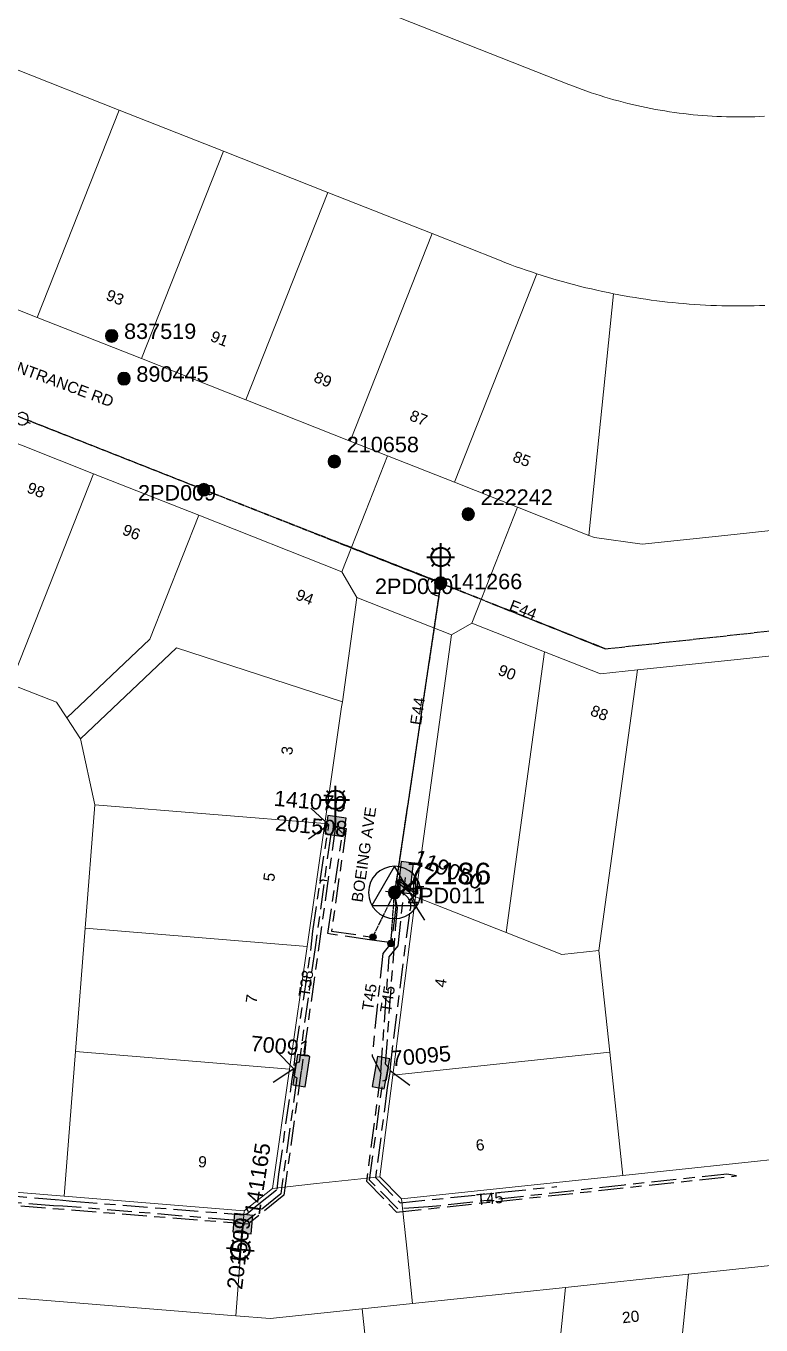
# Model space of a CAD drawing. Header units: metres. Extents: x 267914 to 271639, y 6093026 to 6094842.
# Drawn here: x 271257.8 to 271376.5, y 6093944.5 to 6094154.3 of the extents above; entities that cross this region are included whole.
import ezdxf
from ezdxf.enums import TextEntityAlignment as Align

# ---------------------------------------------------------------- set-up
doc = ezdxf.new("R2010")
doc.units = ezdxf.units.M
doc.linetypes.add('Cable Exist OH', pattern=[1, 1, 0])
doc.linetypes.add('Cable Exist UG', pattern=[8.2, 4, -1.2, 1.8, -1.2])
doc.layers.get('0').update_dxf_attribs({"color": 6})
doc.layers.add('Cadastre Land Parcels_SP_EXT', color=9, linetype='Continuous', lineweight=5)
doc.layers.add('Cadastre Roads_SP_EXT', color=9, linetype='Continuous', lineweight=5)
for name, color, linetype in [('Equip_LV_EXT', 7, 'Continuous'), ('Equip_SP_LV_EXT', 7, 'Continuous'), ('Equip_SP_SL_EXT', 7, 'Continuous'), ('Mains_HV_EXT', 7, 'Continuous'), ('Mains_LV_EXT', 7, 'Continuous'), ('Mains_SL_EXT', 7, 'Continuous'), ('Sub_SP_TR_HV_LV_EXT', 7, 'Continuous'), ('SupportsOH_SP_TR_HV_LV_SL_EXT', 7, 'Continuous'), ('SupportsUG_SP_LV_EXT', 7, 'Continuous'), ('SupportsUG_SP_LV_SL_EXT', 7, 'Continuous'), ('Trench_SP_EXT', 7, 'Continuous')]:
    doc.layers.add(name, color=color, linetype=linetype)
doc.layers.get('0').freeze()
doc.styles.add('COLUMN_LABEL', font='arial.ttf')
doc.styles.add('iecARIAL', font='arial.ttf', dxfattribs={"height": 2})
doc.styles.add('POLE_LABEL', font='arial.ttf')
doc.styles.get("Standard").update_dxf_attribs({"font": 'arial.ttf'})

# ---------------------------------------------------------------- blocks, each defined once
blk = doc.blocks.new('SUB_POLE_EXT')
blk.add_wipeout([(0, 4.22), (0.42, 4.2), (0.83, 4.14), (1.21, 4.05), (1.62, 3.9), (1.99, 3.72), (2.35, 3.51), (2.68, 3.26), (2.99, 2.99), (3.28, 2.66), (3.52, 2.34), (3.76, 1.92), (3.9, 1.62), (4.04, 1.23), (4.18, 0.63), (4.22, 0), (4.18, -0.61), (4.06, -1.15), (3.9, -1.62), (3.58, -2.24), (3.22, -2.73), (2.97, -3.01), (2.68, -3.26), (2.36, -3.5), (2, -3.72), (1.64, -3.89), (1.25, -4.03), (0.82, -4.14), (0.42, -4.2), (0, -4.22), (-0.41, -4.2), (-0.8, -4.15), (-1.21, -4.05), (-1.62, -3.9), (-1.99, -3.73), (-2.35, -3.51), (-2.68, -3.26), (-2.96, -3.02), (-3.23, -2.72), (-3.51, -2.35), (-3.71, -2.01), (-3.91, -1.6), (-4.05, -1.21), (-4.16, -0.76), (-4.22, -0.14), (-4.21, 0.39), (-4.14, 0.83), (-4.03, 1.27), (-3.9, 1.63), (-3.71, 2.02), (-3.5, 2.37), (-3.28, 2.67), (-2.99, 2.99), (-2.68, 3.27), (-2.33, 3.52), (-1.98, 3.73), (-1.63, 3.9), (-1.2, 4.05), (-0.78, 4.15), (-0.4, 4.21)])
blk.add_line((2.16, 0.48), (2.16, 0.48, 0))
blk.add_lwpolyline([(-4.22, 0, 1), (4.22, 0, 1)], format="xyb", close=True)
blk.add_lwpolyline([(2.14, 0.52), (0, 4.22), (-3.66, -2.11), (3.66, -2.11)], close=True)
for tag, height, flags, p in [('ASSET_NUM', 3.5, 8, (2, 2)), ('STREET_CODE', 0.2, 9, (1.5, 0)), ('CONSTRUCTED_VOLTAGE', 0.2, 9, (1.5, -0.2)), ('OPERATING_VOLTAGE', 0.2, 9, (1.5, -0.6)), ('OPERATED_BY', 0.2, 9, (1.5, -0.8)), ('ORIENTATION', 0.2, 9, (1.5, -1.2)), ('OWNED_BY', 0.2, 9, (1.5, -1.4)), ('SECONDARY_VOLTAGE', 0.2, 9, (1.5, -1.6)), ('STATE', 0.2, 9, (1.5, -1.8)), ('SUBSTATION_TYPE', 0.2, 9, (1.5, -2)), ('NO_PHASES', 0.2, 9, (1.5, -0.4)), ('MAINTAINED_BY', 0.2, 9, (1.5, -1)), ('USAGE', 0.2, 9, (1.5, -2.2)), ('STREETNAME', 0.2, 9, (1.5, -2.8)), ('SUBURB', 0.2, 9, (1.5, -3)), ('Z', 0.2, 1, (1.5, -3.4)), ('LEGEND', 0.2, 9, (1.5, -2.4)), ('LOCATION', 0.2, 9, (1.5, -2.6)), ('NOTES', 0.2, 9, (1.5, -3.2))]:
    blk.add_attdef(tag, text='', height=height, dxfattribs=dict(flags=flags)).set_placement(p, align=Align.MIDDLE_LEFT)
blk = doc.blocks.new('COLUMN_EXT')
blk.add_hatch(color=256).paths.add_polyline_path([(-1.49, 1.48), (-1.49, -1.49), (1.48, -1.49), (1.48, 1.48)])
blk.add_lwpolyline([(-1.49, -1.49), (1.48, -1.49), (1.48, 1.48), (-1.49, 1.48)], close=True)
for tag, height, style, flags, p in [('ASSET_NUM', 2.5, 'COLUMN_LABEL', 8, (2, 2)), ('STRUCTURE_PLANT_NUMBER', 0.2, 'POLE_LABEL', 9, (1.81, 0.03)), ('STREET_CODE', 0.2, 'COLUMN_LABEL', 9, (1.81, -0.2))]:
    blk.add_attdef(tag, text='', height=height, dxfattribs=dict(style=style, flags=flags)).set_placement(p, align=Align.MIDDLE_LEFT)
at = {"flags": 9}
for tag, p in [('COLUMN_TYPE', (1.81, -0.4)), ('OWNED_BY', (1.81, -0.6)), ('STATE', (1.81, -0.8)), ('USAGE', (1.81, -1)), ('STREETNAME', (1.81, -1.6)), ('SUBURB', (1.81, -1.8)), ('LEGEND', (1.81, -1.2)), ('LOCATION', (1.81, -1.4)), ('NOTES', (1.81, -2))]:
    blk.add_attdef(tag, text='', height=0.2, dxfattribs=at).set_placement(p, align=Align.MIDDLE_LEFT)
at = {"flags": 1}
blk.add_attdef('Z', (1.81, -2.35), '', height=0.2, dxfattribs=at)
blk = doc.blocks.new('PILLAR_EXT')
blk.add_hatch(color=256).paths.add_polyline_path([(-2.475, 0.99), (-2.475, -0.99), (2.475, -0.99), (2.475, 0.99)])
blk.add_lwpolyline([(-2.475, -0.99), (2.475, -0.99), (2.475, 0.99), (-2.475, 0.99)], close=True)
at = {"style": 'iecARIAL', "flags": 8}
blk.add_attdef('ASSET_NUM', (1.5, 3.5), '', height=2.5, dxfattribs=at)
for tag, p, flags in [('OWNED_BY', (0, -0.2), 9), ('STATE', (0, -0.4), 9), ('SUPPORT_TYPE', (0, -0.6), 9), ('STREETNAME', (0, -1.8), 9), ('SUBURB', (0, -2), 1), ('USAGE', (0, -0.8), 9), ('LEGEND', (0, -1), 9), ('LOCATION', (0, -1.2), 9), ('NOTES', (0, -1.4), 9), ('PARENT', (0, -1.6), 9)]:
    blk.add_attdef(tag, p, '', height=0.2, dxfattribs=dict(flags=flags))
blk = doc.blocks.new('LV_OH_LINKS_OPEN_EXT')
for p, q in [((-0.17, 4.97), (-0.17, 5.46)), ((0.17, 4.97), (0.17, 5.46)), ((-0.17, 3), (-0.17, 2.5)), ((0.17, 3), (0.17, 2.5))]:
    blk.add_line(p, q)
blk.add_lwpolyline([(0, 2.99, 1), (0, 4.98, 1)], format="xyb", close=True)
at = {"flags": 9}
for tag, p in [('ACTUAL_STATUS', (0, 0)), ('CONSTRUCTED_VOLTAGE', (0, -0.2)), ('OPERATING_VOLTAGE', (0, -0.6)), ('ORIENTATION', (0, -0.8)), ('OWNED_BY', (0, -1)), ('STATE', (0, -1.2)), ('SWITCH_TYPE', (0, -1.4)), ('NO_PHASES', (0, -0.4)), ('USAGE', (0, -1.6)), ('LEGEND', (0, -1.8)), ('NOTES', (0, -2))]:
    blk.add_attdef(tag, text='', height=0.2, dxfattribs=at).set_placement(p, align=Align.MIDDLE_LEFT)
at = {"flags": 1}
blk.add_attdef('Z', (0, 0), '', height=0.2, dxfattribs=at)
blk = doc.blocks.new('LV_OH_LINKS_DISTFUSE_EXT')
for p, q in [((0, 0), (0.96, 0)), ((3.84, 0), (4.8, 0))]:
    blk.add_line(p, q)
blk.add_lwpolyline([(3.84, -1.2), (3.84, 1.2), (0.96, -1.2), (0.96, 1.2)], close=True)
at = {"flags": 9}
for tag, p in [('ACTUAL_STATUS', (0, 0)), ('CONSTRUCTED_VOLTAGE', (0, -0.2)), ('OPERATING_VOLTAGE', (0, -0.6)), ('ORIENTATION', (0, -0.8)), ('OWNED_BY', (0, -1)), ('STATE', (0, -1.2)), ('SWITCH_TYPE', (0, -1.4)), ('NO_PHASES', (0, -0.4)), ('USAGE', (0, -1.6)), ('NOTES', (0, -1.8))]:
    blk.add_attdef(tag, text='', height=0.2, dxfattribs=at).set_placement(p, align=Align.MIDDLE_LEFT)
at = {"flags": 1}
blk.add_attdef('Z', (0, 0), '', height=0.2, dxfattribs=at)
blk = doc.blocks.new('SL_LANTERN_EXT')
at = {"lineweight": 40}
for p, q in [((0, 1.97), (0, 6.47)), ((-2.25, 4.22), (2.25, 4.22)), ((-1.46, 5.68), (-1.06, 5.28)), ((1.46, 5.68), (1.06, 5.28)), ((-1.46, 2.76), (-1.06, 3.16)), ((0, 0), (0, 2.72)), ((1.46, 2.76), (1.06, 3.16))]:
    blk.add_line(p, q, dxfattribs=at)
blk.add_circle((0, 4.22), 1.5, dxfattribs=at)
at = {"style": 'iecARIAL', "flags": 8}
blk.add_attdef('ASSET_NUM', (1.5, 1.5), '', height=2.5, dxfattribs=at)
for tag, p, height, flags in [('OPERATING_VOLTAGE', (0.98, -1.65), 0.2, 9), ('ORIENTATION', (0.98, -1.85), 0.2, 9), ('OWNED_BY', (0.98, -2.05), 0.2, 9), ('STATE', (0.98, -2.25), 0.2, 9), ('CONSTRUCTED_VOLTAGE', (0.98, -0.65), 0.2, 9), ('CONTROL_TYPE', (0.98, -0.85), 0.2, 9), ('LANTERN_PURPOSE', (0.98, -1.05), 0.2, 9), ('LANTERN_TYPE', (0.98, -1.25), 0.2, 9), ('NO_PHASES', (0.98, -1.45), 0.2, 9), ('LNUMBER', (2.18, -3.25), 2.5, 8), ('USAGE', (0.98, -2.45), 0.2, 9), ('CEXIST', (0.98, -2.65), 0.2, 9), ('CNEW', (0.98, -2.85), 0.2, 9), ('CNUMBER', (0.98, -3.05), 0.2, 9), ('CREMOVE', (0.98, -3.25), 0.2, 9), ('CREPLACE', (0.98, -3.45), 0.2, 9), ('LKINGHEIGHT', (0.98, -3.65), 0.2, 9), ('LBRACKET', (0.98, -3.85), 0.2, 9), ('LBRACKETVOCAB', (0.98, -4.05), 0.2, 9), ('LCATEGORY', (0.98, -4.25), 0.2, 9), ('LCHARGE1', (0.98, -4.45), 0.2, 9), ('LCHARGE1PERCENT', (0.98, -4.65), 0.2, 9), ('LCHARGE2', (0.98, -4.85), 0.2, 9), ('LCHARGE2PERCENT', (0.98, -5.05), 0.2, 9), ('LCHARGE3', (0.98, -5.25), 0.2, 9), ('LCHARGE3PERCENT', (0.98, -5.45), 0.2, 9), ('LEXIST', (0.98, -5.65), 0.2, 9), ('LLAMP', (0.98, -5.85), 0.2, 9), ('LLAMPVOCAB', (0.98, -6.05), 0.2, 9), ('LMAST', (0.98, -6.25), 0.2, 9), ('LMASTVOCAB', (0.98, -6.45), 0.2, 9), ('LNEW', (0.98, -6.65), 0.2, 9), ('LANTNUMBER', (0.98, -6.85), 0.2, 9), ('LOUTREACH', (0.98, -7.25), 0.2, 9), ('LOUTREACHVOCAB', (0.98, -7.45), 0.2, 9), ('LRATECODE', (0.98, -7.65), 0.2, 9), ('LREMOVE', (0.98, -7.85), 0.2, 9), ('LREPLACE', (0.98, -8.05), 0.2, 9), ('LTYPE', (0.98, -8.25), 0.2, 9), ('LTYPEVOCAB', (0.98, -8.45), 0.2, 9), ('STREETNAME', (0.98, -9.25), 0.2, 9), ('SUBURB', (0.98, -9.45), 0.2, 1), ('LEGEND', (0.98, -8.65), 0.2, 9), ('LOCATION', (0.98, -8.85), 0.2, 9), ('NOTES', (0.98, -9.05), 0.2, 9)]:
    blk.add_attdef(tag, p, '', height=height, dxfattribs=dict(flags=flags))
blk = doc.blocks.new('POLE_EXT')
blk.add_hatch(color=256).paths.add_polyline_path([(-1, 0, 1), (1, 0, 1)])
blk.add_lwpolyline([(-1, 0, 1), (1, 0, 1)], format="xyb", close=True)
for tag, height, flags, p in [('pNumber', 2.5, 8, (-17.84, 2.07)), ('OWNED_BY', 0.2, 9, (1.35, -0.4)), ('SPECIAL_USE', 0.2, 9, (1.35, -0.8)), ('STATE', 0.2, 9, (1.35, -1)), ('cLV', 0.2, 9, (1.35, -1.4)), ('hDepth', 0.2, 9, (1.35, -1.6)), ('hDia', 0.2, 9, (1.35, -1.8)), ('cHV', 0.2, 9, (1.35, -2)), ('PARENT', 0.2, 9, (1.35, -0.6)), ('USAGE', 0.2, 9, (1.35, -1.2)), ('LBRACKET', 0.2, 9, (1.35, -2.2)), ('cLinedev', 0.2, 9, (1.35, -3.4)), ('pExisting', 0.2, 9, (1.35, -3.8)), ('LExisting', 0.2, 9, (1.35, -2.4)), ('LANTNUMBER', 0.2, 9, (1.35, -2.6)), ('LOther', 0.2, 9, (1.35, -2.8)), ('LRemove', 0.2, 9, (1.35, -3)), ('LEGEND', 0.2, 9, (1.35, -3.2)), ('LOCATION', 0.2, 9, (1.35, -3.6)), ('PFNUMBER', 0.2, 9, (1.35, -4)), ('NEWPFNUMBER', 0.2, 9, (1.35, -4.2)), ('pFooting', 0.2, 9, (1.35, -4.4)), ('pNew', 0.2, 9, (1.35, -4.6)), ('pRelocate', 0.2, 9, (1.35, -5)), ('pRemove', 0.2, 9, (1.35, -5.2)), ('pReplace', 0.2, 9, (1.35, -5.4)), ('pStay', 0.2, 9, (1.35, -5.6)), ('pType', 0.2, 9, (1.35, -5.8)), ('cspan', 0.2, 9, (1.35, -6)), ('STREETNAME', 0.2, 9, (1.35, -6.2)), ('SUBURB', 0.2, 9, (1.35, -6.4)), ('OPERATED_BY', 0.2, 9, (1.36, -7.01)), ('NOTES', 0.2, 9, (1.35, -6.6)), ('MAINTAINED_BY', 0.2, 9, (1.36, -6.81))]:
    blk.add_attdef(tag, text='', height=height, dxfattribs=dict(flags=flags)).set_placement(p, align=Align.MIDDLE_LEFT)
at = {"style": 'POLE_LABEL'}
for tag, height, flags, p in [('ASSET_NUM', 2.5, 8, (2, 2)), ('STRUCTURE_PLANT_NUMBER', 0.2, 9, (1.35, 0.03)), ('STREET_CODE', 0.2, 9, (1.35, -0.2))]:
    blk.add_attdef(tag, text='', height=height, dxfattribs=dict(at, flags=flags)).set_placement(p, align=Align.MIDDLE_LEFT)
at = {"flags": 1}
blk.add_attdef('Z', (1.35, -7.33), '', height=0.2, dxfattribs=at)
blk = doc.blocks.new('CONNECTOR_NODE_EXT')
h = blk.add_hatch(color=256)
edge = h.paths.add_edge_path()
edge.add_arc((0, 0), 0.5, 0, 360)
blk.add_circle((0, 0), 0.5)
at = {"flags": 1}
blk.add_attdef('Z', (0, 0), '', height=0.2, dxfattribs=at)
at = {"flags": 9}
for tag, p in [('CONNECTOR_TYPE', (0, 0)), ('CONSTRUCTED_VOLTAGE', (0, -0.2)), ('OPERATING_VOLTAGE', (0, -0.6)), ('ORIENTATION', (0, -0.8)), ('SUBTYPE', (0, -1)), ('NO_PHASES', (0, -0.4)), ('USAGE', (0, -1.2)), ('NOTES', (0, -1.4))]:
    blk.add_attdef(tag, text='', height=0.2, dxfattribs=at).set_placement(p, align=Align.MIDDLE_LEFT)

msp = doc.modelspace()

# ---------------------------------------------------------------- linework, layer by layer
at = {"layer": 'Cadastre Land Parcels_SP_EXT', "linetype": 'Continuous'}
for points in [[(271377.06242, 6094139.74795), (271376.29631, 6094139.70961), (271375.52994, 6094139.68029), (271374.76259, 6094139.65785), (271373.99587, 6094139.64336), (271373.22887, 6094139.63692), (271372.46179, 6094139.63833), (271371.69524, 6094139.64778), (271370.92852, 6094139.66518), (271370.16152, 6094139.69045), (271369.39524, 6094139.72278), (271368.62957, 6094139.76411), (271367.86364, 6094139.81234), (271367.09921, 6094139.86958), (271366.33451, 6094139.9338), (271365.57132, 6094140.00597), (271364.80786, 6094140.08618), (271364.0459, 6094140.17327), (271363.28536, 6094140.26947), (271362.52543, 6094140.37255), (271361.76613, 6094140.48367), (271361.00823, 6094140.60283), (271360.25175, 6094140.72994), (271359.49677, 6094140.86403), (271358.74321, 6094141.00713), (271357.99106, 6094141.15721), (271357.24032, 6094141.31426), (271356.49108, 6094141.48042), (271355.74405, 6094141.65346), (271354.99852, 6094141.83366), (271354.25521, 6094142.02172), (271353.5133, 6094142.21791), (271352.77449, 6094142.42204), (271352.03708, 6094142.63325), (271351.30198, 6094142.85143), (271350.56917, 6094143.07765), (271349.83857, 6094143.31182), (271349.11018, 6094143.55314), (271348.38497, 6094143.80145), (271347.66197, 6094144.0577), (271346.94118, 6094144.32208), (271346.22347, 6094144.59246), (271345.50895, 6094144.8708), (271271.35345, 6094174.17841)], [(271271.35345, 6094174.17841), (271345.50895, 6094144.8708), (271346.22347, 6094144.59246), (271346.94118, 6094144.32208), (271347.66197, 6094144.0577), (271348.38497, 6094143.80145), (271349.11018, 6094143.55314), (271349.83857, 6094143.31182), (271350.56917, 6094143.07765), (271351.30198, 6094142.85143), (271352.03708, 6094142.63325), (271352.77449, 6094142.42204), (271353.5133, 6094142.21791), (271354.25521, 6094142.02172), (271354.99852, 6094141.83366), (271355.74405, 6094141.65346), (271356.49108, 6094141.48042), (271357.24032, 6094141.31426), (271357.99106, 6094141.15721), (271358.74321, 6094141.00713), (271359.49677, 6094140.86403), (271360.25175, 6094140.72994), (271361.00823, 6094140.60283), (271361.76613, 6094140.48367), (271362.52543, 6094140.37255), (271363.28536, 6094140.26947), (271364.0459, 6094140.17327), (271364.80786, 6094140.08618), (271365.57132, 6094140.00597), (271366.33451, 6094139.9338), (271367.09921, 6094139.86958), (271367.86364, 6094139.81234), (271368.62957, 6094139.76411), (271369.39524, 6094139.72278), (271370.16152, 6094139.69045), (271370.92852, 6094139.66518), (271371.69524, 6094139.64778), (271372.46179, 6094139.63833), (271373.22887, 6094139.63692), (271373.99587, 6094139.64336), (271374.76259, 6094139.65785), (271375.52994, 6094139.68029), (271375.52994, 6094139.68029), (271376.29631, 6094139.70961), (271377.06242, 6094139.74795)], [(271256.07138, 6094147.41637), (271272.88258, 6094140.7507), (271289.72275, 6094134.09881), (271306.56142, 6094127.44481), (271323.4008, 6094120.79177), (271334.28771, 6094116.48838), (271335.13994, 6094116.15581), (271335.99447, 6094115.83119), (271336.852, 6094115.51354), (271337.71271, 6094115.20305), (271338.57555, 6094114.90051), (271339.44156, 6094114.60504), (271340.30978, 6094114.31761), (271341.18198, 6094114.03715), (271342.05638, 6094113.76385), (271342.933, 6094113.4985), (271343.81279, 6094113.24013), (271344.69391, 6094112.99085), (271345.57741, 6094112.74758), (271346.46303, 6094112.51324), (271347.35016, 6094112.28596), (271348.24028, 6094112.06672), (271349.13112, 6094111.85551), (271350.02496, 6094111.65129), (271350.9195, 6094111.45501), (271351.81625, 6094111.26678), (271352.71442, 6094111.08658), (271353.58034, 6094110.92042), (271354.44698, 6094110.76134), (271355.31502, 6094110.60923), (271356.18457, 6094110.46507), (271357.05553, 6094110.32789), (271357.9271, 6094110.19777), (271358.80009, 6094110.07561), (271359.67459, 6094109.96042), (271360.5489, 6094109.85231), (271361.42463, 6094109.75205), (271362.30098, 6094109.65886), (271363.17883, 6094109.57264), (271364.0565, 6094109.49438), (271364.93559, 6094109.4231), (271365.8145, 6094109.35888), (271366.69394, 6094109.30252), (271367.56428, 6094109.25394), (271368.43533, 6094109.21234), (271369.30691, 6094109.17771), (271370.17831, 6094109.15103), (271371.05042, 6094109.13133), (271371.92226, 6094109.11861), (271372.79401, 6094109.11287), (271373.6663, 6094109.11508), (271374.53849, 6094109.12427), (271375.40963, 6094109.14034), (271376.28139, 6094109.16446), (271377.15296, 6094109.19449)], [(271235.12957, 6093967.70569), (271264.00259, 6093965.35224), (271265.83805, 6093988.70845), (271267.40331, 6094008.6248), (271268.96944, 6094028.54019), (271266.65707, 6094039.2105), (271264.43021, 6094042.61387), (271262.78828, 6094045.12464), (271255.34378, 6094048.06532)], [(271063.472, 6093841.1246), (271165.56331, 6093906.26708), (271265.44497, 6093886.56476), (271311.05313, 6093775.31044), (271467.45222, 6093753.81497), (271483.18938, 6093868.31303), (271438.60932, 6093874.44049), (271422.30674, 6093876.68016), (271417.07772, 6093878.98856), (271391.18857, 6093890.42057), (271359.91176, 6093904.23252), (271341.07536, 6093912.55045), (271314.53733, 6093924.26927), (271312.10959, 6093947.14919), (271297.28508, 6093945.57625), (271291.71129, 6093946.02992), (271187.61749, 6093954.49979), (271137.65249, 6093952.22911), (271137.65249, 6093952.22911), (271157.70656, 6093935.49423), (271158.44944, 6093919.59277), (271140.94695, 6093908.42576), (271083.98955, 6093905.76332)]]:
    msp.add_lwpolyline(points, dxfattribs=at)
for points in [[(271259.64973, 6094107.25921), (271242.81875, 6094113.93424), (271256.07138, 6094147.41637), (271272.88258, 6094140.7507), (271259.64973, 6094107.25921)], [(271276.48911, 6094100.60626), (271259.64973, 6094107.25921), (271272.88258, 6094140.7507), (271289.72275, 6094134.09881), (271276.48911, 6094100.60626)], [(271293.32928, 6094093.95535), (271276.48911, 6094100.60626), (271289.72275, 6094134.09881), (271306.56142, 6094127.44481), (271293.32928, 6094093.95535)], [(271323.4008, 6094120.79177), (271306.56142, 6094127.44481), (271293.32928, 6094093.95535), (271310.16937, 6094087.30231), (271323.4008, 6094120.79177)], [(271340.30978, 6094114.31761), (271339.44156, 6094114.60504), (271338.57555, 6094114.90051), (271337.71271, 6094115.20305), (271336.852, 6094115.51354), (271335.99447, 6094115.83119), (271335.13994, 6094116.15581), (271334.28771, 6094116.48838), (271323.4008, 6094120.79177), (271310.16937, 6094087.30231), (271316.21582, 6094084.91318), (271327.00866, 6094080.64928), (271340.30978, 6094114.31761)], [(271352.71442, 6094111.08658), (271351.81625, 6094111.26678), (271350.9195, 6094111.45501), (271350.02496, 6094111.65129), (271349.13112, 6094111.85551), (271348.24028, 6094112.06672), (271347.35016, 6094112.28596), (271346.46303, 6094112.51324), (271345.57741, 6094112.74758), (271344.69391, 6094112.99085), (271343.81279, 6094113.24013), (271342.933, 6094113.4985), (271342.05638, 6094113.76385), (271341.18198, 6094114.03715), (271340.30978, 6094114.31761), (271327.00866, 6094080.64928), (271337.21381, 6094076.61822), (271348.72382, 6094072.07094), (271352.71442, 6094111.08658)], [(271268.75965, 6094082.02426), (271251.78106, 6094088.7303), (271238.3644, 6094054.77241), (271255.34378, 6094048.06532), (271268.75965, 6094082.02426)], [(271277.8376, 6094055.31274), (271285.73913, 6094075.31611), (271268.75965, 6094082.02426), (271255.34378, 6094048.06532), (271262.78828, 6094045.12464), (271264.43021, 6094042.61387), (271277.8376, 6094055.31274)], [(271308.82106, 6094066.19638), (271285.73913, 6094075.31611), (271277.8376, 6094055.31274), (271264.43021, 6094042.61387), (271266.65707, 6094039.2105), (271282.16908, 6094053.90507), (271308.92891, 6094045.20696), (271311.24376, 6094062.05261), (271308.82106, 6094066.19638)], [(271308.92891, 6094045.20696), (271282.16908, 6094053.90507), (271266.65707, 6094039.2105), (271268.96944, 6094028.54019), (271306.10032, 6094025.51241), (271308.80692, 6094044.35314), (271308.92891, 6094045.20696)], [(271341.57709, 6094053.25698), (271335.3477, 6094007.94844), (271344.35833, 6094004.38864), (271350.34675, 6094005.0241), (271356.56793, 6094050.33538), (271350.58021, 6094049.70097), (271341.57709, 6094053.25698)], [(271306.10032, 6094025.51241), (271268.96944, 6094028.54019), (271267.40331, 6094008.6248), (271303.2569, 6094005.69896), (271306.10032, 6094025.51241)], [(271303.2569, 6094005.69896), (271267.40331, 6094008.6248), (271265.83805, 6093988.70845), (271300.41179, 6093985.88445), (271303.2569, 6094005.69896)], [(271297.64513, 6093966.61628), (271300.41179, 6093985.88445), (271265.83805, 6093988.70845), (271264.00259, 6093965.35224), (271293.0907, 6093962.98122), (271297.64513, 6093966.61628)], [(271352.08408, 6093988.61057), (271317.09085, 6093984.90034), (271315.00116, 6093968.47639), (271318.47378, 6093964.92542), (271354.19125, 6093968.71171), (271352.08408, 6093988.61057)], [(271361.60139, 6093920.89108), (271364.83357, 6093952.73887), (271344.93859, 6093950.62949), (271341.07536, 6093912.55045), (271359.91176, 6093904.23252), (271361.60139, 6093920.89108)], [(271341.07536, 6093912.55045), (271314.53733, 6093924.26927), (271312.10959, 6093947.14919), (271320.26702, 6093948.01379), (271344.93859, 6093950.62949), (271341.07536, 6093912.55045)]]:
    msp.add_lwpolyline(points, close=True, dxfattribs=at)
at = {"layer": 'Cadastre Roads_SP_EXT', "linetype": 'Continuous'}
for points in [[(271251.78108, 6094088.73034), (271268.75971, 6094082.02423), (271285.73914, 6094075.31608), (271308.82102, 6094066.19639), (271312.65146, 6094075.89104), (271316.21584, 6094084.91324), (271310.16936, 6094087.30235), (271293.32928, 6094093.9553), (271276.48911, 6094100.60623), (271259.64974, 6094107.25918), (271242.81875, 6094113.93421)], [(271388.56994, 6094073.96465), (271370.66383, 6094072.0659), (271357.35448, 6094070.65486), (271349.6544, 6094071.70349), (271348.72374, 6094072.07102), (271337.21379, 6094076.61824), (271333.64863, 6094067.59604), (271329.81978, 6094057.90245), (271341.57707, 6094053.25704), (271350.58028, 6094049.70097), (271356.56794, 6094050.33536), (271372.18296, 6094051.99091), (271387.79965, 6094053.64656)], [(271390.59718, 6093972.57199), (271372.39419, 6093970.64189), (271354.19119, 6093968.71171), (271318.47381, 6093964.92542), (271319.37241, 6093956.45328), (271320.26704, 6093948.01381), (271344.9386, 6093950.62943), (271364.83354, 6093952.73887), (271386.71923, 6093955.05893)], [(271187.6175, 6093954.49978), (271291.71134, 6093946.02993), (271292.40031, 6093954.48468), (271292.40031, 6093954.48468), (271293.09068, 6093962.98128), (271264.00259, 6093965.3522), (271235.12961, 6093967.70564)]]:
    msp.add_lwpolyline(points, dxfattribs=at)
at = {"layer": 'Mains_HV_EXT', "linetype": 'Cable Exist OH'}
for points in [[(271324.80613, 6094064.34902), (271184.99909, 6094119.50366), (271148.23673, 6094149.32874), (271097.33138, 6094180.6705)], [(271324.80613, 6094064.34902), (271351.34897, 6094053.74812), (271395.69767, 6094058.55537)]]:
    msp.add_lwpolyline(points, dxfattribs=at)
at = {"layer": 'Mains_LV_EXT', "linetype": 'Cable Exist OH'}
for points in [[(271286.55004, 6094079.44145), (271253.56416, 6094092.45457)], [(271324.82015, 6094064.42409), (271286.55004, 6094079.44145)], [(271351.34897, 6094053.74812), (271324.80613, 6094064.34902)]]:
    msp.add_lwpolyline(points, dxfattribs=at)
at = {"layer": 'Mains_LV_EXT', "linetype": 'Continuous'}
msp.add_lwpolyline([(271322.93178, 6094065.16507, 0.550368186), (271324.41691, 6094062.32869)], format="xyb", dxfattribs=at)
at = {"layer": 'Mains_LV_EXT', "linetype": 'Cable Exist UG'}
for points in [[(271307.83251, 6094025.13156), (271302.3002, 6093985.62098)], [(271316.756, 6094006.16021), (271315.45155, 6094004.5638), (271313.72225, 6093987.95754), (271315.15258, 6093985.29741)], [(271302.3002, 6093985.62098), (271299.47132, 6093965.50266), (271293.7022, 6093960.84639), (271209.20404, 6093967.48746), (271206.04866, 6093968.03167), (271200.8768, 6093971.66993), (271197.93806, 6093978.79832), (271199.94671, 6093987.19896), (271200.56482, 6093988.87386)], [(271315.15258, 6093985.29741), (271312.8106, 6093967.77867), (271317.67024, 6093962.78231), (271372.55661, 6093968.62901)]]:
    msp.add_lwpolyline(points, dxfattribs=at)
at = {"layer": 'Mains_SL_EXT', "linetype": 'Cable Exist OH'}
for points in [[(271324.80613, 6094064.34902), (271286.55004, 6094079.44145), (271253.56416, 6094092.45457)], [(271324.80613, 6094064.34902), (271351.34897, 6094053.74812), (271395.69767, 6094058.55537), (271442.28992, 6094063.37489)]]:
    msp.add_lwpolyline(points, dxfattribs=at)
at = {"layer": 'Mains_SL_EXT', "linetype": 'Cable Exist UG'}
for points in [[(271307.83251, 6094025.13156), (271307.03864, 6094023.79674), (271307.03864, 6094023.79674), (271304.52032, 6094005.50123), (271301.94327, 6093987.00393), (271301.36711, 6093986.75318), (271301.09034, 6093984.8106), (271301.59442, 6093984.4565), (271299.26612, 6093967.77016), (271299.16877, 6093967.03943), (271299.16877, 6093967.03943), (271298.98367, 6093965.71154), (271294.47905, 6093962.12174), (271292.86604, 6093960.91212)], [(271292.86604, 6093960.91212), (271291.2577, 6093961.46642), (271291.2577, 6093961.46642), (271263.7962, 6093963.76578), (271262.30531, 6093963.81074), (271262.30531, 6093963.81074), (271234.94558, 6093966.08115), (271211.61075, 6093967.65504), (271209.90957, 6093967.43199)]]:
    msp.add_lwpolyline(points, dxfattribs=at)
at = {"layer": 'Trench_SP_EXT', "linetype": 'Cable Exist UG'}
for points in [[(271306.75371, 6094025.31006), (271303.28105, 6094028.55273)], [(271306.75371, 6094025.31006), (271302.81513, 6094022.56194)], [(271305.33327, 6094016.2905), (271306.75371, 6094025.31006)], [(271301.16218, 6093986.44041), (271301.41125, 6093988.91955), (271301.41125, 6093988.91955), (271303.85368, 6094005.0222), (271304.17234, 6094008.14723), (271304.17234, 6094008.14723), (271305.33327, 6094016.2905)], [(271301.09504, 6093985.91828), (271297.79942, 6093989.26146)], [(271292.84261, 6093962.38612), (271293.49951, 6093962.49259), (271294.46048, 6093963.31902), (271295.15777, 6093963.87819), (271295.15777, 6093963.87819), (271298.41015, 6093966.48639), (271298.68924, 6093968.89855), (271298.68924, 6093968.89855), (271300.78576, 6093983.89356), (271301.09504, 6093985.91828)], [(271301.09504, 6093985.91828), (271297.24523, 6093983.32802)], [(271316.61935, 6093985.66203), (271316.51999, 6093985.05432), (271316.16535, 6093982.88576), (271316.16535, 6093982.88576), (271314.28666, 6093968.34966), (271318.25444, 6093964.27378), (271343.57253, 6093966.9209)], [(271316.61935, 6093985.66203), (271320.54577, 6093982.70881)], [(271210.22817, 6093969.08864), (271213.21483, 6093968.80497), (271213.21483, 6093968.80497), (271233.5062, 6093967.27481), (271234.68996, 6093967.1384), (271234.68996, 6093967.1384), (271263.31281, 6093964.76467), (271265.32717, 6093964.5426), (271265.32717, 6093964.5426), (271292.89588, 6093962.35944)]]:
    msp.add_lwpolyline(points, dxfattribs=at)
msp.add_lwpolyline([(271306.41342, 6094016.28202), (271306.03113, 6094016.34541), (271306.03113, 6094016.34541, 0.550608223), (271305.28334, 6094015.86848)], format="xyb", dxfattribs=at)

# ---------------------------------------------------------------- block references
at = {"layer": 'Equip_LV_EXT'}
for p in [(271313.85914, 6094007.1892), (271316.75605, 6094006.16022)]:
    msp.add_blockref('CONNECTOR_NODE_EXT', p, dxfattribs=at)
at = {"layer": 'Equip_SP_LV_EXT', "rotation": 247.1736057648372}
msp.add_blockref('LV_OH_LINKS_OPEN_EXT', (271253.56419, 6094092.45462), dxfattribs=at)
at = {"layer": 'Equip_SP_SL_EXT'}
ref = msp.add_blockref('SL_LANTERN_EXT', (271324.80617, 6094064.34898), dxfattribs=at)
ref.add_attrib('ASSET_NUM', '141266', dxfattribs={"layer": '0', "height": 2.5, "rotation": 0.1681974, "style": 'iecARIAL'}).set_placement((271326.30617, 6094065.84898), align=Align.TOP_LEFT)
ref = msp.add_blockref('SL_LANTERN_EXT', (271307.83256, 6094025.1315), dxfattribs=at)
ref.add_attrib('ASSET_NUM', '141070', dxfattribs={"layer": '0', "height": 2.5, "rotation": 354.9230271, "style": 'iecARIAL'}).set_placement((271309.33256, 6094026.6315), align=Align.BOTTOM_RIGHT)
ref = msp.add_blockref('SL_LANTERN_EXT', (271292.86612, 6093960.91214), dxfattribs=dict(at, rotation=174.4115307448148))
ref.add_attrib('ASSET_NUM', '141165', dxfattribs={"layer": '0', "height": 2.5, "rotation": 81.3441278, "style": 'iecARIAL'}).set_placement((271294.36612, 6093962.41214), align=Align.MIDDLE_LEFT)
at = {"layer": 'Sub_SP_TR_HV_LV_EXT'}
ref = msp.add_blockref('SUB_POLE_EXT', (271317.36264, 6094014.40256), dxfattribs=at)
ref.add_attrib('ASSET_NUM', '72186', dxfattribs={"layer": '0', "height": 3.5}).set_placement((271319.36264, 6094014.65256), align=Align.BOTTOM_LEFT)
at = {"layer": 'SupportsOH_SP_TR_HV_LV_SL_EXT'}
ref = msp.add_blockref('POLE_EXT', (271271.68332, 6094104.2835), dxfattribs=at)
ref.add_attrib('ASSET_NUM', '837519', dxfattribs={"layer": '0', "height": 2.5, "style": 'POLE_LABEL'}).set_placement((271273.68332, 6094105.0335), align=Align.MIDDLE_LEFT)
ref = msp.add_blockref('POLE_EXT', (271273.66992, 6094097.37553), dxfattribs=at)
ref.add_attrib('ASSET_NUM', '890445', dxfattribs={"layer": '0', "height": 2.5, "style": 'POLE_LABEL'}).set_placement((271275.66992, 6094098.12553), align=Align.MIDDLE_LEFT)
ref = msp.add_blockref('POLE_EXT', (271307.63204, 6094083.99693), dxfattribs=at)
ref.add_attrib('ASSET_NUM', '210658', dxfattribs={"layer": '0', "height": 2.5, "style": 'POLE_LABEL'}).set_placement((271309.63204, 6094084.74693), align=Align.BOTTOM_LEFT)
ref = msp.add_blockref('POLE_EXT', (271286.55002, 6094079.44144), dxfattribs=at)
ref.add_attrib('ASSET_NUM', '2PD009', dxfattribs={"layer": '0', "height": 2.5, "style": 'POLE_LABEL'}).set_placement((271288.55002, 6094080.19144), align=Align.TOP_RIGHT)
ref = msp.add_blockref('POLE_EXT', (271329.25122, 6094075.49647), dxfattribs=at)
ref.add_attrib('ASSET_NUM', '222242', dxfattribs={"layer": '0', "height": 2.5, "style": 'POLE_LABEL'}).set_placement((271331.25122, 6094076.24647), align=Align.BOTTOM_LEFT)
ref = msp.add_blockref('POLE_EXT', (271324.80615, 6094064.34899), dxfattribs=at)
ref.add_attrib('ASSET_NUM', '2PD010', dxfattribs={"layer": '0', "height": 2.5, "style": 'POLE_LABEL'}).set_placement((271326.80615, 6094065.09899), align=Align.TOP_RIGHT)
at = {"layer": 'SupportsUG_SP_LV_EXT'}
ref = msp.add_blockref('PILLAR_EXT', (271302.30016, 6093985.621), dxfattribs=dict(at, rotation=261.271267723244))
ref.add_attrib('ASSET_NUM', '70091', dxfattribs={"layer": '0', "height": 2.5, "rotation": 354.4815497, "style": 'iecARIAL'}).set_placement((271303.80016, 6093989.121), align=Align.MIDDLE_RIGHT)
ref = msp.add_blockref('PILLAR_EXT', (271315.15258, 6093985.29736), dxfattribs=dict(at, rotation=79.68205919145382))
ref.add_attrib('ASSET_NUM', '70095', dxfattribs={"layer": '0', "height": 2.5, "rotation": 5.2574852, "style": 'iecARIAL'}).set_placement((271316.65258, 6093988.79736), align=Align.TOP_LEFT)
at = {"layer": 'SupportsUG_SP_LV_SL_EXT'}
ref = msp.add_blockref('COLUMN_EXT', (271307.83252, 6094025.13153), dxfattribs=dict(at, rotation=261.271447783429))
ref.add_attrib('ASSET_NUM', '201508', dxfattribs={"layer": '0', "height": 2.5, "rotation": 354.9230271, "style": 'COLUMN_LABEL'}).set_placement((271309.83252, 6094025.88153), align=Align.TOP_RIGHT)
ref = msp.add_blockref('COLUMN_EXT', (271292.86609, 6093960.91216), dxfattribs=dict(at, rotation=174.4115307448148))
ref.add_attrib('ASSET_NUM', '201509', dxfattribs={"layer": '0', "height": 2.5, "rotation": 83.1795971, "style": 'COLUMN_LABEL'}).set_placement((271294.86609, 6093961.66216), align=Align.BOTTOM_RIGHT)

# ---------------------------------------------------------------- texts
at = {"layer": 'Cadastre Land Parcels_SP_EXT'}
for s, rotation, p in [('93', 338.374969, (271270.61315, 6094110.17714)), ('91', 338.374847, (271287.46732, 6094103.51859)), ('89', 338.374451, (271304.1591, 6094096.92459)), ('87', 338.374725, (271319.61202, 6094090.71605)), ('85', 338.37442, (271336.26384, 6094084.08903)), ('98', 338.375244, (271257.84153, 6094079.06464)), ('96', 338.374908, (271273.2537, 6094072.27497)), ('94', 338.375122, (271301.2397, 6094061.789)), ('90', 338.990845, (271333.90389, 6094049.60853)), ('88', 338.374725, (271348.79859, 6094043.07839)), ('3', 82.466888, (271300.81164, 6094036.51117)), ('5', 82.466774, (271297.90955, 6094016.08129)), ('4', 80.805359, (271325.5706, 6093998.96479)), ('7', 82.466766, (271295.0829, 6093996.41162)), ('6', 6.410939, (271330.56425, 6093972.65923)), ('9', 355.641602, (271285.57644, 6093970.06075)), ('20', 6.410761, (271354.18816, 6093944.8198))]:
    msp.add_text(s, height=1.8, rotation=rotation, dxfattribs=at).set_placement(p)
at = {"layer": 'Cadastre Roads_SP_EXT'}
msp.add_text('LAKE CONJOLA ENTRANCE RD', height=1.8, rotation=339.696991, dxfattribs=at).set_placement((271236.08401, 6094105.8743))
at = {"layer": 'Mains_LV_EXT'}
for s, rotation, p in [('E44', 338.3736321, (271335.70126, 6094060.04213)), ('E44', 81.4728795, (271321.62329, 6094041.34197)), ('T38', 81.3364247, (271303.60935, 6093997.41412)), ('T45', 81.1041431, (271313.84477, 6093995.22218)), ('T45', 80.8069471, (271316.75547, 6093994.89665)), ('T45', 5.2574455, (271330.65665, 6093963.88568))]:
    msp.add_text(s, height=1.8, rotation=rotation, dxfattribs=at).set_placement(p)

# ---------------------------------------------------------------- next in the draw order: linework, layer by layer
at = {"layer": 'Cadastre Land Parcels_SP_EXT', "linetype": 'Continuous'}
for points in [[(271341.57709, 6094053.25698), (271329.81975, 6094057.90248), (271326.5662, 6094056.00094), (271320.75479, 6094013.71311), (271335.3477, 6094007.94844), (271341.57709, 6094053.25698)], [(271335.3477, 6094007.94844), (271320.75479, 6094013.71311), (271320.5874, 6094012.3974), (271317.09085, 6093984.90034), (271352.08408, 6093988.61057), (271350.34675, 6094005.0241), (271344.35833, 6094004.38864), (271335.3477, 6094007.94844)]]:
    msp.add_lwpolyline(points, close=True, dxfattribs=at)
at = {"layer": 'Cadastre Roads_SP_EXT', "linetype": 'Continuous'}
msp.add_lwpolyline([(271326.56615, 6094056.00096), (271317.67677, 6094059.51112), (271311.24369, 6094062.05265), (271308.92885, 6094045.207), (271308.8069, 6094044.35308), (271306.10032, 6094025.51235), (271303.25688, 6094005.69892), (271300.41184, 6093985.88452), (271297.64514, 6093966.6163), (271304.73936, 6093967.37732), (271315.00119, 6093968.47637), (271317.09086, 6093984.90036), (271320.58741, 6094012.39744), (271320.75484, 6094013.7132), (271326.56615, 6094056.00096)], close=True, dxfattribs=at)
at = {"layer": 'Mains_HV_EXT', "linetype": 'Cable Exist OH'}
msp.add_lwpolyline([(271324.80613, 6094064.34902), (271317.36269, 6094014.40253)], dxfattribs=at)
at = {"layer": 'Mains_LV_EXT', "linetype": 'Cable Exist OH'}
for points in [[(271324.78186, 6094064.18569), (271317.36269, 6094014.40253)], [(271313.85914, 6094007.18923), (271317.36269, 6094014.40253)], [(271316.756, 6094006.16021), (271317.36269, 6094014.40253)]]:
    msp.add_lwpolyline(points, dxfattribs=at)
at = {"layer": 'Mains_LV_EXT', "linetype": 'Cable Exist UG'}
for points in [[(271307.83251, 6094025.13156), (271309.54395, 6094024.75552), (271307.16618, 6094008.16294), (271313.85914, 6094007.18923)], [(271315.15258, 6093985.29741), (271316.46872, 6094004.00875), (271317.93675, 6094005.80695), (271319.12034, 6094016.80883)]]:
    msp.add_lwpolyline(points, dxfattribs=at)
at = {"layer": 'Mains_SL_EXT', "linetype": 'Cable Exist OH'}
msp.add_lwpolyline([(271324.80613, 6094064.34902), (271317.36269, 6094014.40253)], dxfattribs=at)
at = {"layer": 'Mains_SL_EXT', "linetype": 'Cable Exist UG'}
for points in [[(271317.36269, 6094014.40253), (271317.53352, 6094012.10951), (271317.53352, 6094012.10951), (271316.89756, 6094006.27082), (271313.31326, 6094006.75597), (271313.31326, 6094006.75597), (271307.0796, 6094007.67054), (271306.56993, 6094007.78682), (271306.56993, 6094007.78682), (271308.94344, 6094023.98626), (271307.83251, 6094025.13156)], [(271372.55661, 6093968.62901), (271370.98272, 6093968.92513), (271354.44295, 6093967.15288), (271324.7852, 6093963.80373), (271322.85695, 6093963.61672), (271322.85695, 6093963.61672), (271317.87611, 6093963.28414), (271313.3322, 6093967.92614), (271315.46214, 6093983.96), (271316.03729, 6093984.13242), (271316.38113, 6093986.11363), (271315.91459, 6093986.65033), (271315.91459, 6093986.65033), (271317.50508, 6094008.53164), (271317.85542, 6094011.94243), (271317.36269, 6094014.40253)]]:
    msp.add_lwpolyline(points, dxfattribs=at)
at = {"layer": 'Trench_SP_EXT', "linetype": 'Cable Exist UG'}
for points in [[(271315.90175, 6094014.61691), (271317.36265, 6094014.4026)], [(271320.05424, 6094013.29715), (271322.32028, 6094009.66231)]]:
    msp.add_lwpolyline(points, dxfattribs=at)
msp.add_lwpolyline([(271316.61805, 6093985.72509), (271317.22046, 6093990.79644), (271317.22046, 6093990.79644), (271319.85477, 6094011.45109), (271319.85477, 6094011.45109, 0.57286336), (271317.36265, 6094014.4026)], format="xyb", dxfattribs=at)

# ---------------------------------------------------------------- next in the draw order: block references
at = {"layer": 'Equip_LV_EXT'}
for p in [(271316.63223, 6094015.07344), (271316.93235, 6094015.30495), (271317.28298, 6094015.37215)]:
    msp.add_blockref('LV_OH_LINKS_DISTFUSE_EXT', p, dxfattribs=at)
at = {"layer": 'SupportsOH_SP_TR_HV_LV_SL_EXT'}
ref = msp.add_blockref('POLE_EXT', (271317.36262, 6094014.40256), dxfattribs=at)
ref.add_attrib('ASSET_NUM', '2PD011', dxfattribs={"layer": '0', "height": 2.5, "style": 'POLE_LABEL'}).set_placement((271319.36262, 6094015.15256), align=Align.TOP_LEFT)
at = {"layer": 'SupportsUG_SP_LV_EXT'}
ref = msp.add_blockref('PILLAR_EXT', (271319.12029, 6094016.80879), dxfattribs=dict(at, rotation=263.211025428715))
ref.add_attrib('ASSET_NUM', '119050', dxfattribs={"layer": '0', "height": 2.5, "rotation": 337.8165902, "style": 'iecARIAL'}).set_placement((271320.62029, 6094020.30879), align=Align.MIDDLE_LEFT)

# ---------------------------------------------------------------- next in the draw order: texts
at = {"layer": 'Cadastre Roads_SP_EXT'}
msp.add_text('BOEING AVE', height=1.8, rotation=81.677147, dxfattribs=at).set_placement((271312.16319, 6094012.72115))

doc.saveas('drawing.dxf')
